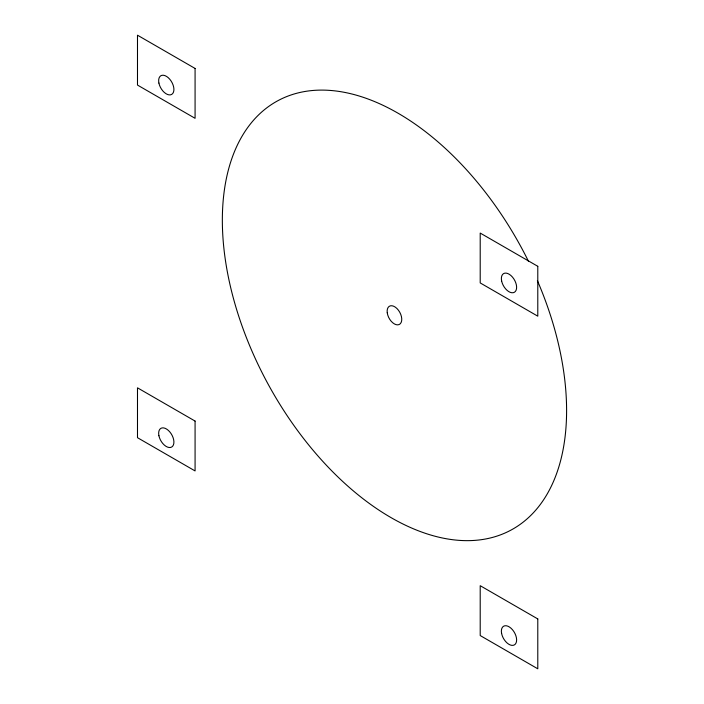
<?xml version="1.0" encoding="UTF-8"?>
<svg xmlns="http://www.w3.org/2000/svg" width="704" height="704" viewBox="0 0 704 704"><rect width="100%" height="100%" fill="white"/><g stroke="black" fill="none" stroke-linecap="round" stroke-linejoin="round"><path stroke-width="1.06" d="M537.381 280.614A244.297 143.862 61.4 0 1 410.916 527.718A244.297 143.862 61.4 0 1 235.875 148.333A244.297 143.862 61.4 0 1 528.493 261.342M195.078 68.446L137.491 35.2L137.491 85.07L195.078 118.307L195.078 68.446M537.786 266.306L480.207 233.068L480.207 282.929L537.786 316.175L537.786 266.306M195.078 421.071L137.491 387.825L137.491 437.694L195.078 470.932L195.078 421.071M537.786 618.93L480.207 585.693L480.207 635.554L537.786 668.8L537.786 618.93M158.91 435.706A10.789 6.23 60 0 0 171.67 447.04A10.789 6.23 60 0 0 168.265 430.329A10.789 6.23 60 0 0 158.91 435.706M501.626 633.574A10.789 6.23 60 0 0 514.386 644.899A10.789 6.23 60 0 0 510.981 628.197A10.789 6.23 60 0 0 501.626 633.574M158.91 83.081A10.789 6.23 60 0 0 171.67 94.415A10.789 6.23 60 0 0 168.265 77.704A10.789 6.23 60 0 0 158.91 83.081M501.626 280.949A10.789 6.23 60 0 0 514.386 292.274A10.789 6.23 60 0 0 510.981 275.572A10.789 6.23 60 0 0 501.626 280.949M387.244 312.796A10.384 6.116 61.4 0 0 399.133 324.544A10.384 6.116 61.4 0 0 396.968 308.537A10.384 6.116 61.4 0 0 387.244 312.796"/></g></svg>
